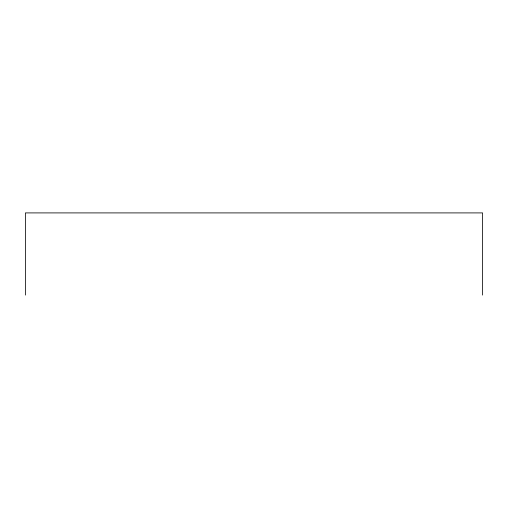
<?xml version="1.0" encoding="UTF-8"?>
<svg xmlns="http://www.w3.org/2000/svg" width="508" height="508" viewBox="0 0 508 508"><rect width="100%" height="100%" fill="white"/><g stroke="black" fill="none" stroke-linecap="round" stroke-linejoin="round"><path stroke-width="0.76" d="M482.6 295.091L482.6 212.909L25.4 212.909L25.4 295.091"/></g></svg>
